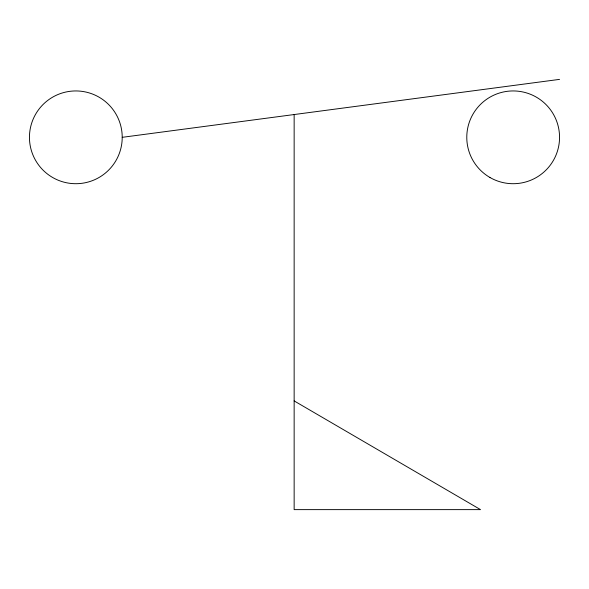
<?xml version="1.0" encoding="UTF-8"?>
<svg xmlns="http://www.w3.org/2000/svg" width="589" height="589" viewBox="0 0 589 589"><rect width="100%" height="100%" fill="white"/><g stroke="black" fill="none" stroke-linecap="round" stroke-linejoin="round"><path stroke-width="0.88" d="M122.217 137.325A46.384 46.384 0 0 0 52.642 97.156A46.384 46.384 0 0 0 52.642 177.495A46.384 46.384 0 0 0 122.217 137.325L559.55 79.375M294.147 400.91L480.514 509.625L294.147 509.625L294.147 114.546M489.974 177.495A46.384 46.384 0 0 0 559.55 137.325A46.384 46.384 0 0 0 489.974 97.156A46.384 46.384 0 0 0 489.974 177.495"/></g></svg>
